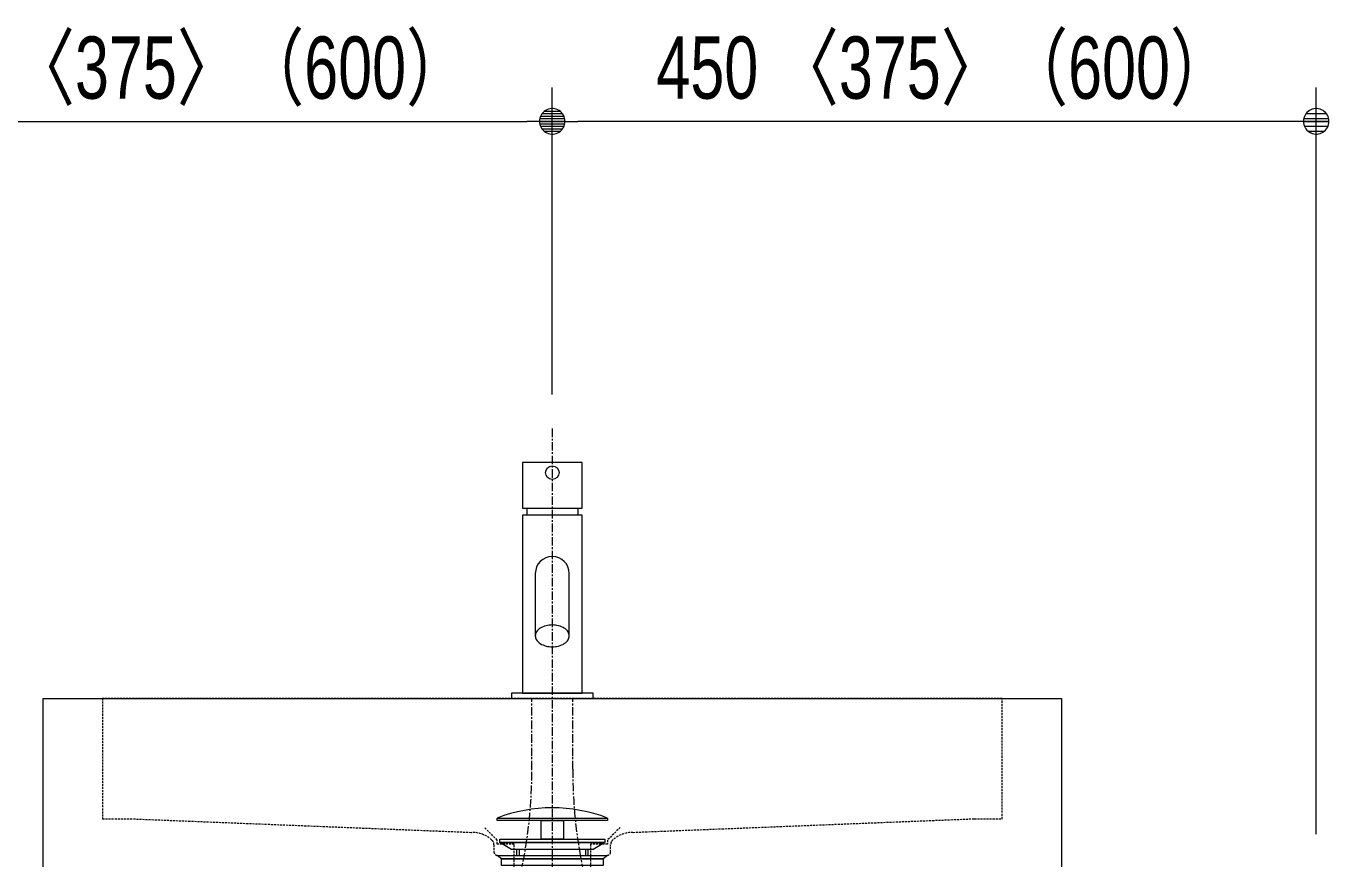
# Model space of a CAD drawing. Units: millimetres, scale not verified. Extents: x -6062 to 6062, y -3045 to 3045.
# Drawn here: x -5178 to -4410, y -1325 to -834 of the extents above; entities that cross this region are included whole.
import ezdxf
from ezdxf.enums import TextEntityAlignment as Align

# ---------------------------------------------------------------- set-up
doc = ezdxf.new("R2010")
doc.units = ezdxf.units.MM
doc.header["$LTSCALE"] = 20
doc.linetypes.add('CHAIN1', pattern=[8, 5, -1, 1, -1])
doc.linetypes.add('DASHED1', pattern=[1.8, 1.2, -0.6])
for name, color, linetype, lineweight in [('0-2_5ボウル・キャビネット', 7, 'Continuous', 9), ('0-4_0', 7, 'Continuous', 9), ('0-5_2寸法-1', 7, 'Continuous', 9), ('0-7_4給排水', 7, 'Continuous', 9)]:
    doc.layers.add(name, color=color, linetype=linetype, lineweight=lineweight)
doc.styles.add('ＭＳ Ｐゴシック', font='')
doc.styles.get('ＭＳ Ｐゴシック').set_extended_font_data('MS PGothic')

# ---------------------------------------------------------------- blocks, each defined once
blk = doc.blocks.new('_Dot')
at = {"layer": '0-4_0'}
for p, q in [((-10, 0), (-20, 0)), ((9.78, 2), (-9.78, 2)), ((7.99, 6), (-7.99, 6)), ((9.16, -3.98), (-9.16, -3.98)), ((6, -7.98), (-6, -7.98))]:
    blk.add_line(p, q, dxfattribs=at)
for points in [[(10, 0), (9.92, 1.25), (9.69, 2.49), (9.3, 3.68), (8.76, 4.82), (8.09, 5.88), (7.29, 6.85), (6.37, 7.71), (5.36, 8.44), (4.26, 9.05), (3.09, 9.51), (1.87, 9.82), (0.63, 9.98), (-0.63, 9.98), (-1.87, 9.82), (-3.09, 9.51), (-4.26, 9.05), (-5.36, 8.44), (-6.37, 7.71), (-7.29, 6.85), (-8.09, 5.88), (-8.76, 4.82), (-9.3, 3.68), (-9.69, 2.49), (-9.92, 1.25), (-10, 0), (0, 0)], [(-10, 0), (-9.92, -1.25), (-9.69, -2.49), (-9.3, -3.68), (-8.76, -4.82), (-8.09, -5.88), (-7.29, -6.85), (-6.37, -7.71), (-5.36, -8.44), (-4.26, -9.05), (-3.09, -9.51), (-1.87, -9.82), (-0.63, -9.98), (0.63, -9.98), (1.87, -9.82), (3.09, -9.51), (4.26, -9.05), (5.36, -8.44), (6.37, -7.71), (7.29, -6.85), (8.09, -5.88), (8.76, -4.82), (9.3, -3.68), (9.69, -2.49), (9.92, -1.25), (10, 0), (0, 0)]]:
    blk.add_lwpolyline(points, close=True, dxfattribs=at)
blk = doc.blocks.new('グループ-8')
at = {"layer": '0-7_4給排水', "linetype": 'CHAIN1'}
blk.add_line((-61600, -21420), (-61600, -41500), dxfattribs=at)
at = {"layer": '0-7_4給排水'}
for p, q in [((-62020, -26380), (-62020, -26450)), ((-61990, -26380), (-61990, -26450)), ((-61210, -26380), (-61210, -26450)), ((-61180, -26380), (-61180, -26450))]:
    blk.add_line(p, q, dxfattribs=at)
for points in [[(-62250, -26010), (-60950, -26010), (-60950, -26040), (-62250, -26040)], [(-61730, -26040), (-61470, -26040), (-61470, -26260), (-61730, -26260)], [(-62220, -26260), (-60980, -26260), (-60980, -26300), (-62220, -26300)], [(-62080, -26380), (-62220, -26300), (-60980, -26300), (-61120, -26380)], [(-62200, -26490), (-62250, -26450), (-60950, -26450), (-61000, -26490)], [(-62200, -26490), (-61000, -26490), (-61000, -26570), (-62200, -26570)]]:
    blk.add_lwpolyline(points, close=True, dxfattribs=at)
blk.add_arc((-61600, -27710.4), 1820.4, 69.08018, 110.91982, dxfattribs=at)
blk = doc.blocks.new('グループ-14')
at = {"layer": '0-2_5ボウル・キャビネット', "linetype": 'DASHED1'}
for p, q in [((-62315, -26265.9), (-62314.1, -26266.6)), ((-62287.5, -26324.8), (-62287.5, -26410)), ((-60885.9, -26266.6), (-60885, -26265.9))]:
    blk.add_line(p, q, dxfattribs=at)
at = {"layer": '0-2_5ボウル・キャビネット'}
blk.add_lwpolyline([(-67600, -24600), (-55600, -24600), (-55600, -26600), (-67600, -26600)], close=True, dxfattribs=at)
at = {"layer": '0-2_5ボウル・キャビネット', "linetype": 'DASHED1'}
for points in [[(-60651.4, -26178.8), (-60648, -26178.8), (-56628, -26018.9), (-56300, -26018.9), (-56300, -24600), (-66900, -24600), (-66900, -26018.9)], [(-66900, -26018.9), (-66572, -26018.9), (-62552, -26178.8), (-62548.6, -26178.8)], [(-60800, -26120), (-60950, -26270), (-60950, -26320), (-61150, -26320), (-61150, -26600), (-62050, -26600), (-62050, -26320), (-62250, -26320), (-62250, -26270), (-62400, -26120)], [(-60912.5, -26410), (-60912.5, -26341.3), (-60912.5, -26324.8)], [(-62247.6, -26450), (-62245.2, -26450), (-62054.8, -26450), (-61145.2, -26450), (-60954.8, -26450), (-60952.4, -26450)]]:
    blk.add_lwpolyline(points, dxfattribs=at)
for centre, radius, start, end in [((-62548.6, -26535.7), 356.9, 49.11249, 90), ((-60651.4, -26535.7), 356.9, 90, 130.88751), ((-62364.5, -26324.8), 77, 0, 49.11249), ((-60835.5, -26324.8), 77, 130.88751, 180), ((-62247.6, -26410), 40, 180, 270), ((-60952.4, -26410), 40, 270, 0)]:
    blk.add_arc(centre, radius, start, end, dxfattribs=at)
blk = doc.blocks.new('グループ-20')
at = {"layer": '0-7_4給排水'}
for p, q in [((-61900, -22360), (-61900, -22440)), ((-61300, -22360), (-61300, -22440))]:
    blk.add_line(p, q, dxfattribs=at)
for points in [[(-61250, -21820), (-61950, -21820), (-61950, -22360), (-61250, -22360)], [(-61950, -22440), (-61950, -24540), (-61250, -24540), (-61250, -22440)], [(-62080, -24540), (-62080, -24600), (-61120, -24600), (-61120, -24540)]]:
    blk.add_lwpolyline(points, close=True, dxfattribs=at)
for points in [[(-61800, -23127.8), (-61800, -23863.4), (-61799.2, -23875), (-61796.7, -23886.8), (-61792.3, -23898.8), (-61786, -23910.7), (-61777.7, -23922.5), (-61767.4, -23933.8), (-61755.3, -23944.5), (-61741.4, -23954.3), (-61726.1, -23963.2), (-61709.4, -23971), (-61691.9, -23977.6), (-61673.6, -23983), (-61655, -23987), (-61636.4, -23989.8), (-61618, -23991.5), (-61600, -23992), (-61582, -23991.5), (-61563.6, -23989.8), (-61545, -23987), (-61526.4, -23983), (-61508.1, -23977.6), (-61490.6, -23971), (-61473.9, -23963.2), (-61458.6, -23954.3), (-61444.7, -23944.5), (-61432.6, -23933.8), (-61422.3, -23922.5), (-61414, -23910.7), (-61407.7, -23898.8), (-61403.3, -23886.8), (-61400.8, -23875), (-61400, -23863.4), (-61400, -23128)], [(-61400, -23863.4), (-61400.8, -23851.9), (-61403.3, -23840), (-61407.7, -23828), (-61414, -23816.1), (-61422.3, -23804.4), (-61432.6, -23793.1), (-61444.7, -23782.4), (-61458.6, -23772.5), (-61473.9, -23763.6), (-61490.6, -23755.8), (-61508.1, -23749.2), (-61526.4, -23743.9), (-61545, -23739.8), (-61563.6, -23737), (-61582, -23735.4), (-61600, -23734.9), (-61618, -23735.4), (-61636.4, -23737), (-61655, -23739.8), (-61673.6, -23743.9), (-61691.9, -23749.2), (-61709.4, -23755.8), (-61726.1, -23763.6), (-61741.4, -23772.5), (-61755.3, -23782.4), (-61767.4, -23793.1), (-61777.7, -23804.4), (-61786, -23816.1), (-61792.3, -23828), (-61796.7, -23840), (-61799.2, -23851.9), (-61800, -23863.4)]]:
    blk.add_lwpolyline(points, dxfattribs=at)
at = {"layer": '0-7_4給排水', "linetype": 'CHAIN1'}
for points in [[(-61840, -25434.8), (-61840, -25282.1), (-61840, -24600)], [(-61360, -25434.8), (-61360, -25282.1), (-61360, -24600)]]:
    blk.add_lwpolyline(points, dxfattribs=at)
at = {"layer": '0-7_4給排水'}
blk.add_circle((-61600, -21940), 80, dxfattribs=at)
for start, end in [(90, 180), (0, 90)]:
    blk.add_arc((-61600, -23128), 200, start, end, dxfattribs=at)
at = {"layer": '0-7_4給排水', "linetype": 'CHAIN1'}
for centre, start, end in [((-67672.2, -25434.8), 336.69371, 0), ((-55527.8, -25434.8), 180, 203.30629)]:
    blk.add_arc(centre, 5832.2, start, end, dxfattribs=at)

msp = doc.modelspace()

# ---------------------------------------------------------------- linework, layer by layer
at = {"layer": '0-5_2寸法-1'}
for p, q in [((-4867.5, -1051), (-4867.5, -870)), ((-4867.5, -1051), (-4867.5, -870)), ((-4417.5, -1310), (-4417.5, -870)), ((-5302.49, -890), (-4882.51, -890)), ((-4432.51, -890), (-4852.49, -890))]:
    msp.add_line(p, q, dxfattribs=at)

# ---------------------------------------------------------------- block references
at = {"layer": '0-2_5ボウル・キャビネット', "xscale": 0.05, "yscale": 0.05}
msp.add_blockref('グループ-14', (-1787.5, 0), dxfattribs=at)
at = {"layer": '0-5_2寸法-1', "xscale": 0.7503418, "yscale": 0.7503418}
for p in [(-4867.5, -890), (-4417.5, -890)]:
    msp.add_blockref('_Dot', p, dxfattribs=at)
at = {"layer": '0-5_2寸法-1', "xscale": 0.7503418, "yscale": 0.7503418, "rotation": 180}
msp.add_blockref('_Dot', (-4867.5, -890), dxfattribs=at)
at = {"layer": '0-7_4給排水', "xscale": 0.05, "yscale": 0.05}
for name in ['グループ-8', 'グループ-20']:
    msp.add_blockref(name, (-1787.5, 0), dxfattribs=at)

# ---------------------------------------------------------------- texts
at = {"layer": '0-5_2寸法-1', "style": 'ＭＳ Ｐゴシック', "width": 0.75}
for p in [(-5256.19, -887.65), (-4806.19, -887.65)]:
    msp.add_text('450 〈375〉（600）', height=36.66, dxfattribs=at).set_placement(p, align=Align.BOTTOM_LEFT)

doc.saveas('drawing.dxf')
